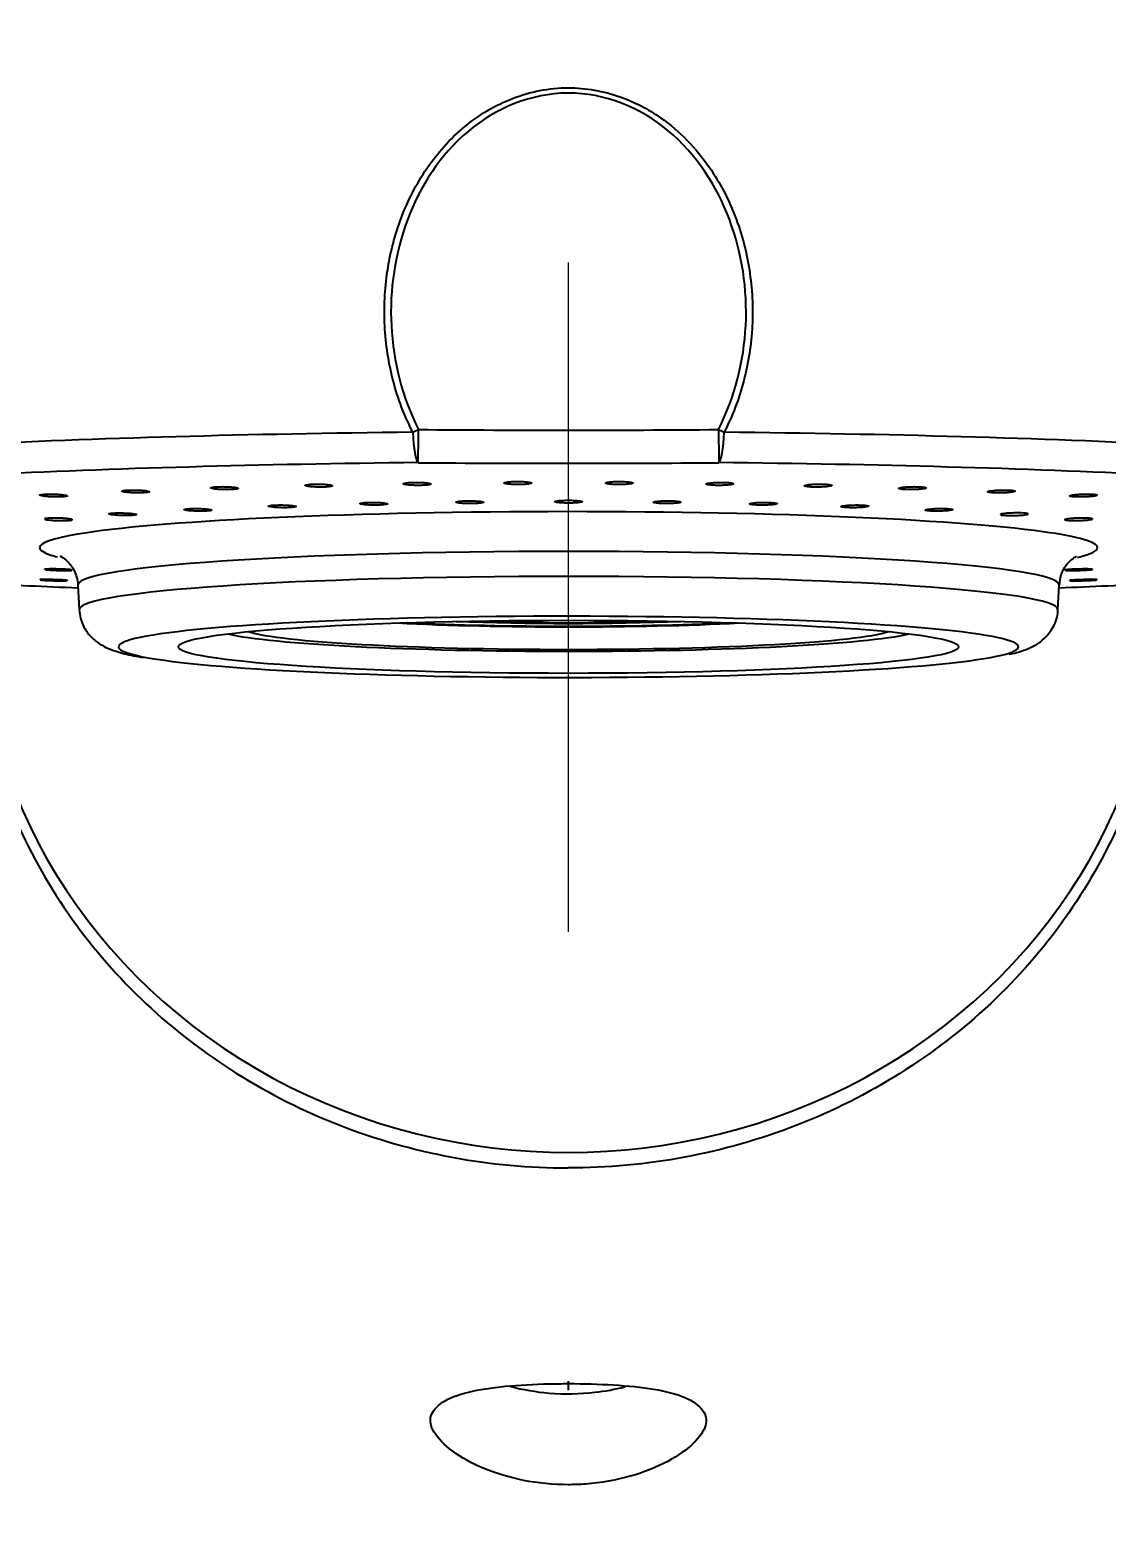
# Model space of a CAD drawing. Extents: x 0 to 1128, y 0 to 827.
# Drawn here: x 234.49 to 261.82, y 542.89 to 581.02 of the extents above; entities that cross this region are included whole.
import ezdxf

# ---------------------------------------------------------------- set-up
doc = ezdxf.new("R2010")
doc.units = 0
doc.header["$LTSCALE"] = 10
doc.header["$MEASUREMENT"] = 0
doc.header["$PDMODE"] = 3
doc.header["$PDSIZE"] = -10
doc.linetypes.add('CENTER2', pattern=[28.575, 19.05, -3.175, 3.175, -3.175])
doc.layers.get('0').update_dxf_attribs({"linetype": 'CONTINUOUS'})
doc.layers.get('DEFPOINTS').update_dxf_attribs({"linetype": 'CONTINUOUS'})
doc.layers.add('1', color=7, linetype='CONTINUOUS')
doc.layers.add('Cneter', color=1, linetype='CENTER2', lineweight=13)
doc.styles.add('Daelim Dimension', font='')
doc.styles.get('Daelim Dimension').set_extended_font_data('나눔고딕')
doc.dimstyles.new('DEFAULT', dxfattribs={"dimscale": 2, "dimtxt": 2, "dimasz": 2, "dimexe": 0, "dimexo": 2, "dimgap": 1, "dimtad": 1, "dimdec": 0, "dimzin": 9, "dimdsep": 46, "dimtxsty": 'Daelim Dimension', "dimcen": 0.5, "dimclrd": 5, "dimclre": 5, "dimclrt": 256, "dimadec": 1, "dimazin": 0, "dimtfac": 1, "dimtdec": 0, "dimtix": 1, "dimtmove": 0, "dimatfit": 3, "dimfxl": 1, "dimtolj": 1, "dimtzin": 1, "dimlwd": 9, "dimlwe": 9, "dimarcsym": 0})

# ---------------------------------------------------------------- blocks, each defined once
blk = doc.blocks.new('*D1')
at = {"color": 5, "lineweight": 9, "ltscale": 0.5, "transparency": 16777216}
for p, q in [((244.205, 625.261), (150.64, 625.261)), ((150.64, 621.261), (150.64, 342.467)), ((217.481, 338.467), (150.64, 338.467))]:
    blk.add_line(p, q, dxfattribs=at)
at = {"color": 5, "ltscale": 0.5, "transparency": 16777216}
for points in [[(149.974, 621.261), (151.307, 621.261), (150.64, 625.261)], [(149.974, 342.467), (151.307, 342.467), (150.64, 338.467)]]:
    blk.add_solid(points, dxfattribs=at)
at = {"layer": 'DEFPOINTS', "color": 0, "ltscale": 0.5, "transparency": 16777216}
for p in [(248.205, 625.261), (150.64, 338.467), (221.481, 338.467)]:
    blk.add_point(p, dxfattribs=at)
at = {"color": 7, "ltscale": 0.5, "transparency": 16777216, "insert": (143.514, 481.864), "char_height": 10, "attachment_point": 5, "rotation": 90, "style": 'Daelim Dimension'}
blk.add_mtext('\\A1;287', dxfattribs=at)

msp = doc.modelspace()

# ---------------------------------------------------------------- linework, layer by layer
at = {"layer": '1', "color": 7, "linetype": 'Continuous'}
for p, q in [((235.707, 566.935), (235.707, 566.934)), ((235.707, 566.932), (235.74, 566.303)), ((260.577, 566.303), (260.61, 566.932))]:
    msp.add_line(p, q, dxfattribs=at)
for centre, major_axis, ratio, start_param, end_param in [((244.352, 571.03), (-0.894, -0.449), 0.136753, 1.339299, 1.502277), ((244.352, 571.03), (-0.008, -1), 0.001252, 0.119539, 1.417555), ((248.159, 1029.609), (464.187, 0), 0.988281, 4.704187, 4.720591), ((251.966, 571.03), (-0.894, 0.449), 0.136753, 1.639315, 1.802294), ((251.966, 571.03), (-0.008, 1), 0.001252, 1.724038, 3.022054), ((248.159, 569.057), (-26.048, 0), 0.068015, 4.864721, 5.345455), ((244.352, 571.03), (-0.01, 1), 0.151392, 1.792961, 3.020653), ((251.966, 571.03), (-0.01, -1), 0.151392, 0.12094, 1.348631), ((248.159, 569.057), (-26.048, 0), 0.068015, 4.079323, 4.560057), ((248.159, 568.347), (25.142, 0), 0.068015, 1.723128, 2.203862), ((248.159, 1029.72), (-465.15, 0), 0.988281, 1.562594, 1.578998), ((248.159, 568.347), (25.142, 0), 0.068015, 0.93773, 1.418464), ((248.159, 567.88), (-13.422, 0), 0.068015, 3.598694, 5.902464), ((248.159, 567.88), (-13.422, 0), 0.068015, 5.902464, 6.283185), ((248.159, 567.88), (-13.422, 0), 0.068015, 3.141592, 3.598694), ((248.159, 567.88), (-13.422, 0), 0.068015, 0, 0.206854), ((248.159, 567.88), (-13.422, 0), 0.068015, 2.875637, 3.141593), ((248.159, 567.88), (-13.422, 0), 0.068015, 0.206854, 0.260458), ((248.159, 566.935), (-12.452, 0), 0.068015, 3.141593, 6.283185), ((248.159, 567.88), (-13.422, 0), 0.068015, 2.867292, 2.875637), ((248.159, 566.306), (-12.419, 0), 0.068015, 3.141593, 6.281418), ((248.159, 568.347), (25.142, 0), 0.068015, 4.079323, 4.194444), ((248.159, 568.347), (25.142, 0), 0.068015, 5.230334, 5.345455), ((248.159, 566.604), (-15, 0), 0.938583, 0, 3.141593), ((248.159, 565.361), (-11.42, 0), 0.068015, 3.440927, 6.055027), ((248.159, 566.359), (-7.219, 0), 0.068015, 0.925984, 2.21551), ((248.159, 566.359), (-6.981, 0), 0.068015, 0.94395, 2.197544), ((248.159, 566.359), (-5.919, 0), 0.068015, 1.068338, 2.073157), ((248.159, 566.359), (-5.681, 0), 0.068015, 1.111731, 2.029763), ((248.159, 565.361), (-11.42, 0), 0.068015, 6.055027, 6.283185), ((248.159, 565.86), (9.002, 0), 0.068015, 3.42414, 6.000737), ((248.159, 565.86), (8.29, 0), 0.068015, 3.34452, 6.080356), ((248.159, 565.361), (-11.42, 0), 0.068015, 3.141592, 3.440927), ((248.159, 565.361), (-11.42, 0), 0.068015, 0, 0.375322), ((248.159, 565.361), (-11.42, 0), 0.068015, 2.868372, 3.141594), ((248.159, 565.361), (-11.42, 0), 0.068015, 0.375322, 2.868372)]:
    msp.add_ellipse(centre, major_axis=major_axis, ratio=ratio, start_param=start_param, end_param=end_param, dxfattribs=at)
msp.add_ellipse((248.159, 565.361), major_axis=(-9.901, 0), ratio=0.068015, dxfattribs=at)
for points, knots in [([(251.966, 570.878), (252.795, 572.529), (252.888, 574.496), (251.917, 577.076), (251.403, 577.867), (249.977, 579.059), (249.082, 579.423), (247.209, 579.416), (246.314, 579.043), (244.905, 577.853), (244.389, 577.051), (243.436, 574.496), (243.524, 572.527), (244.352, 570.878)], [0, 0, 0, 0, 0.25, 0.25, 0.375, 0.375, 0.5, 0.5, 0.625, 0.625, 0.75, 0.75, 1, 1, 1, 1]), ([(244.206, 570.808), (244.107, 571.019), (243.908, 571.444), (243.628, 572.341), (243.447, 573.505), (243.518, 574.912), (243.87, 576.278), (244.517, 577.542), (245.468, 578.616), (246.711, 579.363), (248.117, 579.643), (249.434, 579.405), (250.709, 578.739), (251.732, 577.672), (252.437, 576.305), (252.797, 574.931), (252.87, 573.512), (252.688, 572.34), (252.409, 571.442), (252.21, 571.018), (252.112, 570.808)], [0, 0, 0, 0, 0.030925, 0.062393, 0.124655, 0.186847, 0.248867, 0.311288, 0.373942, 0.43667, 0.499585, 0.558364, 0.609289, 0.687378, 0.749769, 0.812162, 0.87525, 0.93778, 0.969186, 1, 1, 1, 1]), ([(239.316, 569.427), (239.279, 569.426), (239.244, 569.425), (239.183, 569.421), (239.156, 569.418), (239.113, 569.412), (239.097, 569.408), (239.081, 569.4), (239.079, 569.396), (239.087, 569.388), (239.098, 569.383), (239.133, 569.375), (239.156, 569.371), (239.212, 569.364), (239.245, 569.361), (239.316, 569.356), (239.355, 569.355), (239.433, 569.352), (239.472, 569.352), (239.549, 569.352), (239.586, 569.353), (239.652, 569.357), (239.681, 569.359), (239.73, 569.365), (239.749, 569.368), (239.774, 569.376), (239.78, 569.38), (239.78, 569.388), (239.773, 569.392), (239.746, 569.401), (239.726, 569.405), (239.676, 569.412), (239.646, 569.415), (239.579, 569.421), (239.541, 569.423), (239.464, 569.426), (239.425, 569.427), (239.363, 569.428), (239.339, 569.427), (239.316, 569.427)], [0, 0, 0, 0, 0.053463, 0.053463, 0.106782, 0.106782, 0.161942, 0.161942, 0.214427, 0.214427, 0.268948, 0.268948, 0.322422, 0.322422, 0.37606, 0.37606, 0.430492, 0.430492, 0.483261, 0.483261, 0.537949, 0.537949, 0.590625, 0.590625, 0.644964, 0.644964, 0.698292, 0.698292, 0.751913, 0.751913, 0.806599, 0.806599, 0.859304, 0.859304, 0.914087, 0.914087, 0.96682, 0.96682, 1, 1, 1, 1]), ([(241.752, 569.492), (241.713, 569.492), (241.676, 569.491), (241.61, 569.487), (241.579, 569.485), (241.529, 569.479), (241.508, 569.475), (241.482, 569.468), (241.475, 569.463), (241.474, 569.455), (241.48, 569.451), (241.505, 569.442), (241.524, 569.438), (241.573, 569.431), (241.602, 569.427), (241.668, 569.422), (241.706, 569.42), (241.782, 569.417), (241.822, 569.416), (241.9, 569.416), (241.939, 569.417), (242.01, 569.419), (242.042, 569.421), (242.098, 569.427), (242.122, 569.43), (242.156, 569.437), (242.167, 569.441), (242.176, 569.449), (242.174, 569.454), (242.157, 569.462), (242.141, 569.467), (242.099, 569.474), (242.073, 569.478), (242.012, 569.484), (241.976, 569.487), (241.902, 569.49), (241.863, 569.492), (241.8, 569.492), (241.775, 569.492), (241.752, 569.492)], [0, 0, 0, 0, 0.053463, 0.053463, 0.106782, 0.106782, 0.161942, 0.161942, 0.214427, 0.214427, 0.268948, 0.268948, 0.322422, 0.322422, 0.37606, 0.37606, 0.430492, 0.430492, 0.483261, 0.483261, 0.537949, 0.537949, 0.590625, 0.590625, 0.644964, 0.644964, 0.698292, 0.698292, 0.751913, 0.751913, 0.806599, 0.806599, 0.859304, 0.859304, 0.914087, 0.914087, 0.96682, 0.96682, 1, 1, 1, 1]), ([(244.289, 569.536), (244.25, 569.536), (244.211, 569.535), (244.14, 569.532), (244.106, 569.53), (244.049, 569.525), (244.024, 569.521), (243.988, 569.514), (243.977, 569.51), (243.966, 569.502), (243.967, 569.497), (243.983, 569.489), (243.997, 569.484), (244.037, 569.477), (244.063, 569.473), (244.124, 569.467), (244.159, 569.465), (244.232, 569.461), (244.271, 569.46), (244.35, 569.459), (244.39, 569.459), (244.464, 569.462), (244.499, 569.463), (244.561, 569.468), (244.589, 569.471), (244.632, 569.478), (244.648, 569.482), (244.666, 569.49), (244.669, 569.494), (244.662, 569.503), (244.651, 569.507), (244.618, 569.515), (244.596, 569.519), (244.541, 569.526), (244.508, 569.529), (244.438, 569.533), (244.4, 569.535), (244.337, 569.536), (244.313, 569.536), (244.289, 569.536)], [0, 0, 0, 0, 0.053463, 0.053463, 0.106782, 0.106782, 0.161942, 0.161942, 0.214427, 0.214427, 0.268948, 0.268948, 0.322422, 0.322422, 0.37606, 0.37606, 0.430492, 0.430492, 0.483261, 0.483261, 0.537949, 0.537949, 0.590625, 0.590625, 0.644964, 0.644964, 0.698292, 0.698292, 0.751913, 0.751913, 0.806599, 0.806599, 0.859304, 0.859304, 0.914087, 0.914087, 0.96682, 0.96682, 1, 1, 1, 1]), ([(246.887, 569.558), (246.848, 569.559), (246.808, 569.558), (246.733, 569.556), (246.697, 569.554), (246.633, 569.549), (246.604, 569.546), (246.561, 569.539), (246.544, 569.535), (246.524, 569.527), (246.52, 569.522), (246.526, 569.513), (246.536, 569.509), (246.567, 569.501), (246.589, 569.497), (246.642, 569.491), (246.675, 569.488), (246.744, 569.484), (246.782, 569.482), (246.859, 569.481), (246.901, 569.481), (246.977, 569.482), (247.014, 569.484), (247.082, 569.488), (247.113, 569.491), (247.164, 569.497), (247.184, 569.501), (247.212, 569.509), (247.22, 569.513), (247.223, 569.522), (247.217, 569.526), (247.193, 569.535), (247.175, 569.539), (247.128, 569.546), (247.098, 569.549), (247.032, 569.554), (246.996, 569.556), (246.935, 569.558), (246.911, 569.558), (246.887, 569.558)], [0, 0, 0, 0, 0.053463, 0.053463, 0.106782, 0.106782, 0.161942, 0.161942, 0.214427, 0.214427, 0.268948, 0.268948, 0.322422, 0.322422, 0.37606, 0.37606, 0.430492, 0.430492, 0.483261, 0.483261, 0.537949, 0.537949, 0.590625, 0.590625, 0.644964, 0.644964, 0.698292, 0.698292, 0.751913, 0.751913, 0.806599, 0.806599, 0.859304, 0.859304, 0.914087, 0.914087, 0.96682, 0.96682, 1, 1, 1, 1]), ([(249.505, 569.558), (249.466, 569.559), (249.426, 569.558), (249.349, 569.557), (249.312, 569.555), (249.242, 569.551), (249.21, 569.548), (249.158, 569.541), (249.137, 569.537), (249.108, 569.529), (249.098, 569.525), (249.095, 569.516), (249.1, 569.512), (249.122, 569.504), (249.139, 569.5), (249.185, 569.493), (249.214, 569.49), (249.279, 569.485), (249.314, 569.483), (249.39, 569.481), (249.431, 569.481), (249.509, 569.482), (249.547, 569.483), (249.619, 569.486), (249.654, 569.489), (249.711, 569.495), (249.736, 569.498), (249.772, 569.506), (249.785, 569.51), (249.798, 569.519), (249.797, 569.523), (249.783, 569.532), (249.769, 569.536), (249.73, 569.543), (249.704, 569.547), (249.645, 569.552), (249.611, 569.554), (249.552, 569.557), (249.529, 569.558), (249.505, 569.558)], [0, 0, 0, 0, 0.053463, 0.053463, 0.106782, 0.106782, 0.161942, 0.161942, 0.214427, 0.214427, 0.268948, 0.268948, 0.322422, 0.322422, 0.37606, 0.37606, 0.430492, 0.430492, 0.483261, 0.483261, 0.537949, 0.537949, 0.590625, 0.590625, 0.644964, 0.644964, 0.698292, 0.698292, 0.751913, 0.751913, 0.806599, 0.806599, 0.859304, 0.859304, 0.914087, 0.914087, 0.96682, 0.96682, 1, 1, 1, 1]), ([(252.102, 569.535), (252.064, 569.536), (252.024, 569.536), (251.947, 569.535), (251.907, 569.534), (251.834, 569.53), (251.798, 569.528), (251.74, 569.522), (251.715, 569.518), (251.676, 569.51), (251.662, 569.506), (251.649, 569.497), (251.649, 569.493), (251.661, 569.485), (251.674, 569.481), (251.712, 569.473), (251.737, 569.47), (251.795, 569.465), (251.829, 569.463), (251.901, 569.46), (251.941, 569.459), (252.019, 569.459), (252.058, 569.46), (252.133, 569.463), (252.17, 569.465), (252.234, 569.471), (252.262, 569.474), (252.308, 569.481), (252.325, 569.486), (252.348, 569.494), (252.352, 569.499), (252.347, 569.507), (252.338, 569.511), (252.308, 569.519), (252.286, 569.523), (252.234, 569.528), (252.203, 569.531), (252.148, 569.534), (252.125, 569.535), (252.102, 569.535)], [0, 0, 0, 0, 0.053463, 0.053463, 0.106782, 0.106782, 0.161942, 0.161942, 0.214427, 0.214427, 0.268948, 0.268948, 0.322422, 0.322422, 0.37606, 0.37606, 0.430492, 0.430492, 0.483261, 0.483261, 0.537949, 0.537949, 0.590625, 0.590625, 0.644964, 0.644964, 0.698292, 0.698292, 0.751913, 0.751913, 0.806599, 0.806599, 0.859304, 0.859304, 0.914087, 0.914087, 0.96682, 0.96682, 1, 1, 1, 1]), ([(254.636, 569.491), (254.601, 569.492), (254.562, 569.493), (254.484, 569.492), (254.444, 569.491), (254.368, 569.488), (254.33, 569.486), (254.265, 569.48), (254.237, 569.477), (254.19, 569.469), (254.171, 569.465), (254.148, 569.457), (254.143, 569.452), (254.146, 569.444), (254.154, 569.44), (254.182, 569.432), (254.203, 569.429), (254.255, 569.423), (254.285, 569.421), (254.353, 569.417), (254.391, 569.416), (254.468, 569.416), (254.508, 569.416), (254.585, 569.419), (254.624, 569.42), (254.693, 569.425), (254.724, 569.428), (254.777, 569.435), (254.799, 569.439), (254.831, 569.448), (254.84, 569.452), (254.845, 569.461), (254.841, 569.465), (254.821, 569.473), (254.803, 569.476), (254.758, 569.483), (254.731, 569.485), (254.68, 569.489), (254.658, 569.49), (254.636, 569.491)], [0, 0, 0, 0, 0.053463, 0.053463, 0.106782, 0.106782, 0.161942, 0.161942, 0.214427, 0.214427, 0.268948, 0.268948, 0.322422, 0.322422, 0.37606, 0.37606, 0.430492, 0.430492, 0.483261, 0.483261, 0.537949, 0.537949, 0.590625, 0.590625, 0.644964, 0.644964, 0.698292, 0.698292, 0.751913, 0.751913, 0.806599, 0.806599, 0.859304, 0.859304, 0.914087, 0.914087, 0.96682, 0.96682, 1, 1, 1, 1]), ([(257.069, 569.425), (257.035, 569.426), (256.998, 569.427), (256.922, 569.428), (256.882, 569.427), (256.803, 569.425), (256.764, 569.423), (256.694, 569.418), (256.663, 569.414), (256.608, 569.408), (256.585, 569.404), (256.553, 569.395), (256.543, 569.391), (256.536, 569.383), (256.539, 569.378), (256.558, 569.371), (256.574, 569.367), (256.618, 569.361), (256.645, 569.358), (256.707, 569.354), (256.744, 569.353), (256.818, 569.352), (256.857, 569.352), (256.935, 569.354), (256.975, 569.355), (257.049, 569.359), (257.083, 569.362), (257.143, 569.369), (257.169, 569.372), (257.209, 569.38), (257.223, 569.385), (257.238, 569.393), (257.239, 569.397), (257.228, 569.405), (257.216, 569.409), (257.179, 569.416), (257.155, 569.419), (257.109, 569.423), (257.09, 569.424), (257.069, 569.425)], [0, 0, 0, 0, 0.053463, 0.053463, 0.106782, 0.106782, 0.161942, 0.161942, 0.214427, 0.214427, 0.268948, 0.268948, 0.322422, 0.322422, 0.37606, 0.37606, 0.430492, 0.430492, 0.483261, 0.483261, 0.537949, 0.537949, 0.590625, 0.590625, 0.644964, 0.644964, 0.698292, 0.698292, 0.751913, 0.751913, 0.806599, 0.806599, 0.859304, 0.859304, 0.914087, 0.914087, 0.96682, 0.96682, 1, 1, 1, 1]), ([(234.898, 569.237), (234.866, 569.236), (234.836, 569.234), (234.79, 569.229), (234.771, 569.226), (234.746, 569.219), (234.741, 569.215), (234.743, 569.207), (234.751, 569.203), (234.779, 569.195), (234.799, 569.191), (234.85, 569.183), (234.881, 569.18), (234.949, 569.174), (234.986, 569.172), (235.063, 569.168), (235.104, 569.167), (235.182, 569.166), (235.219, 569.166), (235.289, 569.168), (235.321, 569.169), (235.374, 569.174), (235.396, 569.176), (235.428, 569.183), (235.438, 569.187), (235.444, 569.194), (235.44, 569.198), (235.419, 569.206), (235.403, 569.211), (235.359, 569.218), (235.33, 569.222), (235.267, 569.228), (235.231, 569.231), (235.157, 569.236), (235.116, 569.237), (235.038, 569.239), (234.999, 569.239), (234.94, 569.238), (234.919, 569.238), (234.898, 569.237)], [0, 0, 0, 0, 0.053463, 0.053463, 0.106782, 0.106782, 0.161942, 0.161942, 0.214427, 0.214427, 0.268948, 0.268948, 0.322422, 0.322422, 0.37606, 0.37606, 0.430492, 0.430492, 0.483261, 0.483261, 0.537949, 0.537949, 0.590625, 0.590625, 0.644964, 0.644964, 0.698292, 0.698292, 0.751913, 0.751913, 0.806599, 0.806599, 0.859304, 0.859304, 0.914087, 0.914087, 0.96682, 0.96682, 1, 1, 1, 1]), ([(237.019, 569.341), (236.984, 569.34), (236.952, 569.339), (236.897, 569.334), (236.875, 569.331), (236.841, 569.325), (236.83, 569.321), (236.823, 569.313), (236.826, 569.309), (236.844, 569.3), (236.86, 569.296), (236.903, 569.288), (236.93, 569.285), (236.992, 569.278), (237.028, 569.276), (237.102, 569.271), (237.143, 569.27), (237.221, 569.268), (237.26, 569.268), (237.333, 569.269), (237.369, 569.27), (237.429, 569.274), (237.454, 569.277), (237.495, 569.283), (237.51, 569.287), (237.525, 569.294), (237.526, 569.298), (237.516, 569.307), (237.504, 569.311), (237.468, 569.319), (237.443, 569.323), (237.386, 569.33), (237.354, 569.333), (237.282, 569.338), (237.242, 569.34), (237.164, 569.342), (237.125, 569.343), (237.064, 569.342), (237.041, 569.342), (237.019, 569.341)], [0, 0, 0, 0, 0.053463, 0.053463, 0.106782, 0.106782, 0.161942, 0.161942, 0.214427, 0.214427, 0.268948, 0.268948, 0.322422, 0.322422, 0.37606, 0.37606, 0.430492, 0.430492, 0.483261, 0.483261, 0.537949, 0.537949, 0.590625, 0.590625, 0.644964, 0.644964, 0.698292, 0.698292, 0.751913, 0.751913, 0.806599, 0.806599, 0.859304, 0.859304, 0.914087, 0.914087, 0.96682, 0.96682, 1, 1, 1, 1]), ([(243.142, 569.028), (243.104, 569.028), (243.067, 569.027), (243, 569.023), (242.97, 569.021), (242.919, 569.015), (242.899, 569.012), (242.872, 569.005), (242.866, 569.001), (242.864, 568.993), (242.87, 568.989), (242.896, 568.982), (242.915, 568.978), (242.963, 568.971), (242.993, 568.968), (243.059, 568.964), (243.097, 568.962), (243.173, 568.959), (243.212, 568.958), (243.29, 568.958), (243.33, 568.959), (243.4, 568.962), (243.433, 568.964), (243.488, 568.969), (243.512, 568.972), (243.546, 568.978), (243.557, 568.982), (243.566, 568.99), (243.564, 568.994), (243.547, 569.001), (243.532, 569.005), (243.49, 569.012), (243.463, 569.016), (243.402, 569.021), (243.366, 569.023), (243.292, 569.027), (243.253, 569.028), (243.19, 569.028), (243.166, 569.028), (243.142, 569.028)], [0, 0, 0, 0, 0.053487, 0.053487, 0.106829, 0.106829, 0.162009, 0.162009, 0.214495, 0.214495, 0.269006, 0.269006, 0.32245, 0.32245, 0.376062, 0.376062, 0.430482, 0.430482, 0.483252, 0.483252, 0.537958, 0.537958, 0.590665, 0.590665, 0.645027, 0.645027, 0.698361, 0.698361, 0.751977, 0.751977, 0.806636, 0.806636, 0.859313, 0.859313, 0.914079, 0.914079, 0.966809, 0.966809, 1, 1, 1, 1]), ([(245.638, 569.068), (245.599, 569.068), (245.56, 569.068), (245.488, 569.065), (245.454, 569.063), (245.394, 569.058), (245.368, 569.055), (245.331, 569.048), (245.318, 569.045), (245.304, 569.037), (245.304, 569.033), (245.318, 569.025), (245.331, 569.021), (245.369, 569.014), (245.394, 569.011), (245.453, 569.005), (245.488, 569.003), (245.56, 569), (245.599, 568.999), (245.677, 568.998), (245.718, 568.998), (245.793, 569), (245.828, 569.001), (245.892, 569.006), (245.921, 569.008), (245.965, 569.015), (245.982, 569.018), (246.003, 569.026), (246.007, 569.03), (246.003, 569.038), (245.993, 569.042), (245.962, 569.049), (245.941, 569.053), (245.888, 569.059), (245.856, 569.061), (245.786, 569.065), (245.749, 569.067), (245.687, 569.068), (245.662, 569.068), (245.638, 569.068)], [0, 0, 0, 0, 0.053487, 0.053487, 0.106829, 0.106829, 0.162009, 0.162009, 0.214495, 0.214495, 0.269006, 0.269006, 0.32245, 0.32245, 0.376062, 0.376062, 0.430482, 0.430482, 0.483252, 0.483252, 0.537958, 0.537958, 0.590665, 0.590665, 0.645027, 0.645027, 0.698361, 0.698361, 0.751977, 0.751977, 0.806636, 0.806636, 0.859313, 0.859313, 0.914079, 0.914079, 0.966809, 0.966809, 1, 1, 1, 1]), ([(248.196, 569.082), (248.157, 569.082), (248.117, 569.082), (248.041, 569.08), (248.004, 569.079), (247.937, 569.074), (247.907, 569.071), (247.859, 569.065), (247.84, 569.062), (247.815, 569.054), (247.808, 569.05), (247.809, 569.042), (247.817, 569.038), (247.844, 569.031), (247.863, 569.027), (247.913, 569.021), (247.944, 569.018), (248.011, 569.014), (248.048, 569.013), (248.125, 569.011), (248.166, 569.011), (248.243, 569.012), (248.281, 569.013), (248.351, 569.017), (248.384, 569.019), (248.438, 569.025), (248.46, 569.028), (248.493, 569.035), (248.503, 569.039), (248.511, 569.047), (248.508, 569.051), (248.488, 569.059), (248.472, 569.063), (248.43, 569.069), (248.402, 569.072), (248.339, 569.077), (248.304, 569.079), (248.244, 569.081), (248.22, 569.082), (248.196, 569.082)], [0, 0, 0, 0, 0.053487, 0.053487, 0.106829, 0.106829, 0.162009, 0.162009, 0.214495, 0.214495, 0.269006, 0.269006, 0.32245, 0.32245, 0.376062, 0.376062, 0.430482, 0.430482, 0.483252, 0.483252, 0.537958, 0.537958, 0.590665, 0.590665, 0.645027, 0.645027, 0.698361, 0.698361, 0.751977, 0.751977, 0.806636, 0.806636, 0.859313, 0.859313, 0.914079, 0.914079, 0.966809, 0.966809, 1, 1, 1, 1]), ([(250.753, 569.068), (250.715, 569.069), (250.675, 569.069), (250.597, 569.068), (250.558, 569.067), (250.486, 569.063), (250.451, 569.061), (250.394, 569.055), (250.37, 569.052), (250.334, 569.044), (250.321, 569.04), (250.31, 569.033), (250.311, 569.029), (250.326, 569.021), (250.34, 569.017), (250.38, 569.011), (250.406, 569.008), (250.466, 569.003), (250.5, 569.001), (250.573, 568.998), (250.613, 568.998), (250.692, 568.998), (250.731, 568.999), (250.805, 569.002), (250.842, 569.004), (250.904, 569.009), (250.931, 569.012), (250.974, 569.019), (250.991, 569.022), (251.011, 569.03), (251.014, 569.034), (251.006, 569.042), (250.996, 569.046), (250.964, 569.053), (250.941, 569.056), (250.887, 569.062), (250.855, 569.064), (250.799, 569.066), (250.776, 569.067), (250.753, 569.068)], [0, 0, 0, 0, 0.053487, 0.053487, 0.106829, 0.106829, 0.162009, 0.162009, 0.214495, 0.214495, 0.269006, 0.269006, 0.32245, 0.32245, 0.376062, 0.376062, 0.430482, 0.430482, 0.483252, 0.483252, 0.537958, 0.537958, 0.590665, 0.590665, 0.645027, 0.645027, 0.698361, 0.698361, 0.751977, 0.751977, 0.806636, 0.806636, 0.859313, 0.859313, 0.914079, 0.914079, 0.966809, 0.966809, 1, 1, 1, 1]), ([(253.246, 569.027), (253.21, 569.028), (253.171, 569.028), (253.093, 569.028), (253.054, 569.027), (252.977, 569.025), (252.939, 569.023), (252.874, 569.018), (252.846, 569.015), (252.799, 569.008), (252.781, 569.004), (252.757, 568.996), (252.752, 568.992), (252.755, 568.985), (252.763, 568.981), (252.791, 568.974), (252.813, 568.971), (252.864, 568.965), (252.895, 568.963), (252.962, 568.96), (253.001, 568.959), (253.078, 568.958), (253.117, 568.959), (253.195, 568.96), (253.233, 568.962), (253.303, 568.967), (253.334, 568.969), (253.387, 568.976), (253.409, 568.979), (253.44, 568.987), (253.45, 568.991), (253.455, 568.999), (253.451, 569.002), (253.43, 569.01), (253.413, 569.013), (253.368, 569.019), (253.34, 569.022), (253.289, 569.025), (253.268, 569.026), (253.246, 569.027)], [0, 0, 0, 0, 0.053487, 0.053487, 0.106829, 0.106829, 0.162009, 0.162009, 0.214495, 0.214495, 0.269006, 0.269006, 0.32245, 0.32245, 0.376062, 0.376062, 0.430482, 0.430482, 0.483252, 0.483252, 0.537958, 0.537958, 0.590665, 0.590665, 0.645027, 0.645027, 0.698361, 0.698361, 0.751977, 0.751977, 0.806636, 0.806636, 0.859313, 0.859313, 0.914079, 0.914079, 0.966809, 0.966809, 1, 1, 1, 1]), ([(259.361, 569.339), (259.33, 569.341), (259.295, 569.342), (259.221, 569.343), (259.182, 569.343), (259.103, 569.341), (259.062, 569.339), (258.988, 569.335), (258.954, 569.332), (258.893, 569.325), (258.866, 569.322), (258.825, 569.314), (258.81, 569.31), (258.793, 569.301), (258.791, 569.297), (258.801, 569.289), (258.812, 569.285), (258.848, 569.279), (258.871, 569.276), (258.927, 569.272), (258.96, 569.27), (259.031, 569.268), (259.07, 569.268), (259.147, 569.269), (259.188, 569.27), (259.264, 569.274), (259.301, 569.276), (259.366, 569.282), (259.396, 569.286), (259.444, 569.293), (259.464, 569.297), (259.488, 569.306), (259.494, 569.31), (259.493, 569.318), (259.485, 569.322), (259.457, 569.329), (259.437, 569.332), (259.397, 569.336), (259.38, 569.338), (259.361, 569.339)], [0, 0, 0, 0, 0.053463, 0.053463, 0.106782, 0.106782, 0.161942, 0.161942, 0.214427, 0.214427, 0.268948, 0.268948, 0.322422, 0.322422, 0.37606, 0.37606, 0.430492, 0.430492, 0.483261, 0.483261, 0.537949, 0.537949, 0.590625, 0.590625, 0.644964, 0.644964, 0.698292, 0.698292, 0.751913, 0.751913, 0.806599, 0.806599, 0.859304, 0.859304, 0.914087, 0.914087, 0.96682, 0.96682, 1, 1, 1, 1]), ([(261.476, 569.234), (261.449, 569.236), (261.416, 569.237), (261.347, 569.239), (261.308, 569.239), (261.23, 569.238), (261.188, 569.237), (261.112, 569.233), (261.076, 569.23), (261.009, 569.225), (260.978, 569.221), (260.929, 569.213), (260.91, 569.209), (260.883, 569.201), (260.876, 569.197), (260.876, 569.189), (260.883, 569.185), (260.909, 569.179), (260.928, 569.176), (260.976, 569.171), (261.007, 569.169), (261.073, 569.166), (261.11, 569.166), (261.186, 569.166), (261.227, 569.167), (261.305, 569.17), (261.343, 569.172), (261.413, 569.178), (261.446, 569.181), (261.502, 569.188), (261.525, 569.192), (261.559, 569.2), (261.569, 569.204), (261.578, 569.212), (261.576, 569.216), (261.557, 569.223), (261.542, 569.227), (261.508, 569.231), (261.493, 569.233), (261.476, 569.234)], [0, 0, 0, 0, 0.053463, 0.053463, 0.106782, 0.106782, 0.161942, 0.161942, 0.214427, 0.214427, 0.268948, 0.268948, 0.322422, 0.322422, 0.37606, 0.37606, 0.430492, 0.430492, 0.483261, 0.483261, 0.537949, 0.537949, 0.590625, 0.590625, 0.644964, 0.644964, 0.698292, 0.698292, 0.751913, 0.751913, 0.806599, 0.806599, 0.859304, 0.859304, 0.914087, 0.914087, 0.96682, 0.96682, 1, 1, 1, 1]), ([(234.955, 568.625), (234.928, 568.624), (234.907, 568.621), (234.877, 568.616), (234.868, 568.613), (234.865, 568.609), (234.865, 568.608), (234.865, 568.607)], [0, 0, 0, 0, 0.450765, 0.450765, 0.900314, 0.900314, 1, 1, 1, 1]), ([(234.879, 568.598), (234.879, 568.598), (234.879, 568.598), (234.89, 568.595), (234.907, 568.591), (234.952, 568.585), (234.98, 568.581), (235.045, 568.576), (235.081, 568.573), (235.156, 568.569), (235.196, 568.568), (235.275, 568.566), (235.314, 568.566), (235.386, 568.567), (235.42, 568.568), (235.478, 568.571), (235.504, 568.573), (235.541, 568.578), (235.553, 568.581), (235.56, 568.584)], [0, 0, 0, 0, 0.000241, 0.000241, 0.122702, 0.122702, 0.249888, 0.249888, 0.374582, 0.374582, 0.499671, 0.499671, 0.626645, 0.626645, 0.749768, 0.749768, 0.877408, 0.877408, 1, 1, 1, 1]), ([(235.564, 568.588), (235.565, 568.59), (235.563, 568.592), (235.552, 568.598), (235.538, 568.601), (235.5, 568.608), (235.475, 568.612), (235.416, 568.618), (235.381, 568.621), (235.308, 568.625), (235.27, 568.627), (235.191, 568.629), (235.151, 568.63), (235.076, 568.63), (235.04, 568.629), (234.989, 568.628), (234.971, 568.627), (234.955, 568.625)], [0, 0, 0, 0, 0.081316, 0.081316, 0.219347, 0.219347, 0.358106, 0.358106, 0.499567, 0.499567, 0.635895, 0.635895, 0.777633, 0.777633, 0.914101, 0.914101, 1, 1, 1, 1]), ([(236.625, 568.758), (236.595, 568.756), (236.568, 568.754), (236.528, 568.749), (236.512, 568.746), (236.495, 568.739), (236.493, 568.736), (236.503, 568.728), (236.514, 568.725), (236.549, 568.717), (236.573, 568.714), (236.629, 568.708), (236.662, 568.705), (236.733, 568.7), (236.772, 568.698), (236.85, 568.696), (236.891, 568.695), (236.967, 568.695), (237.003, 568.695), (237.069, 568.698), (237.099, 568.7), (237.146, 568.704), (237.165, 568.707), (237.19, 568.713), (237.196, 568.717), (237.194, 568.724), (237.187, 568.728), (237.159, 568.735), (237.139, 568.739), (237.089, 568.745), (237.058, 568.749), (236.991, 568.754), (236.954, 568.756), (236.877, 568.759), (236.836, 568.76), (236.759, 568.761), (236.721, 568.761), (236.665, 568.76), (236.644, 568.759), (236.625, 568.758)], [0, 0, 0, 0, 0.053487, 0.053487, 0.106829, 0.106829, 0.162009, 0.162009, 0.214495, 0.214495, 0.269006, 0.269006, 0.32245, 0.32245, 0.376062, 0.376062, 0.430482, 0.430482, 0.483252, 0.483252, 0.537958, 0.537958, 0.590665, 0.590665, 0.645027, 0.645027, 0.698361, 0.698361, 0.751977, 0.751977, 0.806636, 0.806636, 0.859313, 0.859313, 0.914079, 0.914079, 0.966809, 0.966809, 1, 1, 1, 1]), ([(238.58, 568.871), (238.546, 568.87), (238.515, 568.868), (238.464, 568.863), (238.443, 568.86), (238.414, 568.854), (238.406, 568.85), (238.404, 568.843), (238.409, 568.839), (238.432, 568.832), (238.45, 568.828), (238.497, 568.821), (238.527, 568.818), (238.591, 568.812), (238.628, 568.81), (238.704, 568.807), (238.745, 568.806), (238.823, 568.805), (238.861, 568.805), (238.933, 568.807), (238.967, 568.808), (239.023, 568.812), (239.047, 568.815), (239.083, 568.82), (239.096, 568.824), (239.106, 568.831), (239.105, 568.835), (239.089, 568.842), (239.075, 568.846), (239.035, 568.853), (239.008, 568.857), (238.948, 568.863), (238.914, 568.865), (238.841, 568.869), (238.801, 568.871), (238.722, 568.873), (238.683, 568.873), (238.623, 568.872), (238.601, 568.872), (238.58, 568.871)], [0, 0, 0, 0, 0.053487, 0.053487, 0.106829, 0.106829, 0.162009, 0.162009, 0.214495, 0.214495, 0.269006, 0.269006, 0.32245, 0.32245, 0.376062, 0.376062, 0.430482, 0.430482, 0.483252, 0.483252, 0.537958, 0.537958, 0.590665, 0.590665, 0.645027, 0.645027, 0.698361, 0.698361, 0.751977, 0.751977, 0.806636, 0.806636, 0.859313, 0.859313, 0.914079, 0.914079, 0.966809, 0.966809, 1, 1, 1, 1]), ([(240.77, 568.962), (240.733, 568.961), (240.699, 568.959), (240.64, 568.955), (240.614, 568.953), (240.573, 568.947), (240.559, 568.943), (240.544, 568.936), (240.543, 568.932), (240.554, 568.924), (240.567, 568.92), (240.604, 568.913), (240.628, 568.91), (240.685, 568.904), (240.719, 568.901), (240.791, 568.897), (240.83, 568.895), (240.908, 568.894), (240.948, 568.893), (241.024, 568.894), (241.061, 568.895), (241.125, 568.899), (241.154, 568.901), (241.2, 568.906), (241.219, 568.91), (241.241, 568.917), (241.246, 568.92), (241.243, 568.928), (241.235, 568.932), (241.206, 568.94), (241.184, 568.943), (241.132, 568.95), (241.102, 568.953), (241.034, 568.957), (240.995, 568.959), (240.918, 568.962), (240.879, 568.963), (240.816, 568.962), (240.793, 568.962), (240.77, 568.962)], [0, 0, 0, 0, 0.053487, 0.053487, 0.106829, 0.106829, 0.162009, 0.162009, 0.214495, 0.214495, 0.269006, 0.269006, 0.32245, 0.32245, 0.376062, 0.376062, 0.430482, 0.430482, 0.483252, 0.483252, 0.537958, 0.537958, 0.590665, 0.590665, 0.645027, 0.645027, 0.698361, 0.698361, 0.751977, 0.751977, 0.806636, 0.806636, 0.859313, 0.859313, 0.914079, 0.914079, 0.966809, 0.966809, 1, 1, 1, 1]), ([(255.614, 568.959), (255.581, 568.961), (255.544, 568.962), (255.468, 568.963), (255.428, 568.962), (255.35, 568.96), (255.31, 568.959), (255.239, 568.954), (255.206, 568.952), (255.15, 568.946), (255.126, 568.942), (255.091, 568.935), (255.08, 568.931), (255.071, 568.923), (255.073, 568.919), (255.089, 568.912), (255.105, 568.908), (255.146, 568.903), (255.172, 568.9), (255.233, 568.896), (255.269, 568.895), (255.343, 568.893), (255.382, 568.893), (255.46, 568.894), (255.5, 568.896), (255.574, 568.899), (255.609, 568.902), (255.67, 568.907), (255.697, 568.911), (255.74, 568.918), (255.755, 568.922), (255.772, 568.929), (255.775, 568.933), (255.766, 568.941), (255.755, 568.944), (255.72, 568.951), (255.697, 568.954), (255.653, 568.957), (255.634, 568.958), (255.614, 568.959)], [0, 0, 0, 0, 0.053487, 0.053487, 0.106829, 0.106829, 0.162009, 0.162009, 0.214495, 0.214495, 0.269006, 0.269006, 0.32245, 0.32245, 0.376062, 0.376062, 0.430482, 0.430482, 0.483252, 0.483252, 0.537958, 0.537958, 0.590665, 0.590665, 0.645027, 0.645027, 0.698361, 0.698361, 0.751977, 0.751977, 0.806636, 0.806636, 0.859313, 0.859313, 0.914079, 0.914079, 0.966809, 0.966809, 1, 1, 1, 1]), ([(257.798, 568.868), (257.769, 568.87), (257.735, 568.871), (257.663, 568.873), (257.624, 568.873), (257.545, 568.872), (257.504, 568.871), (257.429, 568.867), (257.393, 568.865), (257.329, 568.859), (257.3, 568.856), (257.255, 568.849), (257.238, 568.845), (257.216, 568.838), (257.212, 568.834), (257.216, 568.826), (257.226, 568.823), (257.256, 568.817), (257.277, 568.814), (257.33, 568.809), (257.362, 568.807), (257.431, 568.805), (257.468, 568.805), (257.545, 568.805), (257.586, 568.806), (257.663, 568.809), (257.701, 568.811), (257.769, 568.816), (257.8, 568.819), (257.853, 568.825), (257.874, 568.829), (257.903, 568.836), (257.911, 568.84), (257.915, 568.848), (257.91, 568.852), (257.887, 568.858), (257.869, 568.861), (257.832, 568.865), (257.816, 568.867), (257.798, 568.868)], [0, 0, 0, 0, 0.053487, 0.053487, 0.106829, 0.106829, 0.162009, 0.162009, 0.214495, 0.214495, 0.269006, 0.269006, 0.32245, 0.32245, 0.376062, 0.376062, 0.430482, 0.430482, 0.483252, 0.483252, 0.537958, 0.537958, 0.590665, 0.590665, 0.645027, 0.645027, 0.698361, 0.698361, 0.751977, 0.751977, 0.806636, 0.806636, 0.859313, 0.859313, 0.914079, 0.914079, 0.966809, 0.966809, 1, 1, 1, 1]), ([(259.745, 568.754), (259.72, 568.757), (259.69, 568.758), (259.624, 568.76), (259.587, 568.761), (259.509, 568.761), (259.468, 568.76), (259.39, 568.757), (259.353, 568.755), (259.283, 568.751), (259.249, 568.748), (259.195, 568.741), (259.172, 568.738), (259.139, 568.73), (259.128, 568.727), (259.123, 568.722), (259.122, 568.72), (259.123, 568.719)], [0, 0, 0, 0, 0.135646, 0.135646, 0.270925, 0.270925, 0.410865, 0.410865, 0.543973, 0.543973, 0.682216, 0.682216, 0.817752, 0.817752, 0.953717, 0.953717, 1, 1, 1, 1]), ([(259.133, 568.712), (259.133, 568.712), (259.133, 568.712), (259.142, 568.709), (259.158, 568.706), (259.2, 568.701), (259.228, 568.699), (259.291, 568.696), (259.326, 568.695), (259.4, 568.695), (259.44, 568.695), (259.518, 568.697), (259.558, 568.699), (259.631, 568.703), (259.666, 568.705), (259.727, 568.711), (259.753, 568.715), (259.793, 568.722), (259.807, 568.726), (259.815, 568.729)], [0, 0, 0, 0, 0.000322, 0.000322, 0.123406, 0.123406, 0.251004, 0.251004, 0.373939, 0.373939, 0.500736, 0.500736, 0.625135, 0.625135, 0.75019, 0.75019, 0.87768, 0.87768, 1, 1, 1, 1]), ([(259.822, 568.735), (259.823, 568.737), (259.822, 568.739), (259.814, 568.744), (259.802, 568.747), (259.773, 568.751), (259.76, 568.753), (259.745, 568.754)], [0, 0, 0, 0, 0.226033, 0.226033, 0.701021, 0.701021, 1, 1, 1, 1]), ([(261.406, 568.621), (261.387, 568.624), (261.361, 568.626), (261.302, 568.629), (261.268, 568.63), (261.194, 568.63), (261.154, 568.63), (261.075, 568.628), (261.036, 568.626), (260.962, 568.622), (260.925, 568.62), (260.862, 568.614), (260.835, 568.611), (260.791, 568.604), (260.775, 568.6), (260.756, 568.594), (260.753, 568.591), (260.753, 568.588)], [0, 0, 0, 0, 0.127416, 0.127416, 0.254488, 0.254488, 0.385938, 0.385938, 0.510969, 0.510969, 0.640826, 0.640826, 0.768139, 0.768139, 0.895854, 0.895854, 1, 1, 1, 1]), ([(260.755, 568.586), (260.755, 568.586), (260.755, 568.586), (260.758, 568.583), (260.768, 568.58), (260.799, 568.574), (260.822, 568.572), (260.876, 568.568), (260.908, 568.567), (260.977, 568.566), (261.016, 568.566), (261.094, 568.567), (261.134, 568.568), (261.21, 568.572), (261.248, 568.574), (261.316, 568.579), (261.347, 568.582), (261.397, 568.589), (261.417, 568.592), (261.445, 568.6), (261.452, 568.603), (261.454, 568.61), (261.448, 568.613), (261.428, 568.618), (261.418, 568.62), (261.406, 568.621)], [0, 0, 0, 0, 0.00024, 0.00024, 0.092875, 0.092875, 0.188909, 0.188909, 0.281432, 0.281432, 0.376863, 0.376863, 0.470488, 0.470488, 0.564607, 0.564607, 0.660559, 0.660559, 0.75303, 0.75303, 0.84917, 0.84917, 0.941735, 0.941735, 1, 1, 1, 1]), ([(235.316, 567.643), (235.287, 567.654), (235.253, 567.663), (235.293, 567.65), (235.429, 567.558), (235.625, 567.323), (235.705, 567.049), (235.709, 566.899), (235.709, 566.883)], [0, 0, 0, 0, 0.199938, 0.424265, 0.6113, 0.791852, 0.977528, 1, 1, 1, 1]), ([(260.62, 566.92), (260.63, 567.056), (260.672, 567.287), (260.859, 567.53), (260.998, 567.634), (261.044, 567.656), (261.049, 567.658), (261.049, 567.658)], [0, 0, 0, 0, 0.22199, 0.442305, 0.662609, 0.913186, 1, 1, 1, 1]), ([(235.442, 567.044), (235.442, 567.044), (235.442, 567.044), (235.442, 567.046), (235.435, 567.047), (235.409, 567.051), (235.39, 567.052), (235.342, 567.056), (235.311, 567.058), (235.244, 567.061), (235.208, 567.062), (235.132, 567.065), (235.091, 567.066), (235.013, 567.068), (234.975, 567.069), (234.905, 567.069), (234.872, 567.069), (234.816, 567.069), (234.792, 567.068), (234.759, 567.067), (234.748, 567.066), (234.742, 567.064), (234.742, 567.064), (234.742, 567.063)], [0, 0, 0, 0, 0.001419, 0.001419, 0.109889, 0.109889, 0.215044, 0.215044, 0.324022, 0.324022, 0.428992, 0.428992, 0.537278, 0.537278, 0.643547, 0.643547, 0.750399, 0.750399, 0.859374, 0.859374, 0.964403, 0.964403, 1, 1, 1, 1]), ([(235.564, 567.309), (235.564, 567.31), (235.564, 567.31), (235.56, 567.313), (235.55, 567.315), (235.518, 567.319), (235.496, 567.322), (235.441, 567.326), (235.41, 567.328), (235.34, 567.331), (235.302, 567.333), (235.224, 567.336), (235.184, 567.337), (235.107, 567.338), (235.07, 567.338), (235.002, 567.338), (234.971, 567.338), (234.921, 567.336), (234.901, 567.335), (234.873, 567.332), (234.865, 567.33), (234.865, 567.328), (234.865, 567.328), (234.865, 567.328)], [0, 0, 0, 0, 0.029046, 0.029046, 0.13398, 0.13398, 0.242763, 0.242763, 0.347571, 0.347571, 0.455671, 0.455671, 0.561727, 0.561727, 0.668342, 0.668342, 0.777033, 0.777033, 0.88178, 0.88178, 0.990684, 0.990684, 1, 1, 1, 1]), ([(234.882, 567.322), (234.882, 567.322), (234.882, 567.322), (234.889, 567.321), (234.899, 567.32), (234.911, 567.318)], [0, 0, 0, 0, 0.008748, 0.008748, 1, 1, 1, 1]), ([(234.911, 567.318), (234.931, 567.316), (234.957, 567.314), (235.016, 567.31), (235.05, 567.308), (235.123, 567.305), (235.164, 567.303), (235.242, 567.301), (235.281, 567.3), (235.356, 567.299), (235.392, 567.299), (235.455, 567.3), (235.483, 567.3), (235.526, 567.302), (235.543, 567.304), (235.553, 567.305)], [0, 0, 0, 0, 0.142258, 0.142258, 0.284132, 0.284132, 0.430893, 0.430893, 0.570489, 0.570489, 0.715472, 0.715472, 0.857614, 0.857614, 1, 1, 1, 1]), ([(261.363, 567.314), (261.389, 567.316), (261.411, 567.319), (261.44, 567.323), (261.45, 567.325), (261.455, 567.329), (261.45, 567.331), (261.428, 567.334), (261.411, 567.335), (261.366, 567.337), (261.337, 567.338), (261.273, 567.338), (261.237, 567.338), (261.162, 567.337), (261.122, 567.336), (261.043, 567.334), (261.003, 567.332), (260.932, 567.329), (260.898, 567.327), (260.84, 567.323), (260.814, 567.321), (260.777, 567.316), (260.764, 567.314), (260.755, 567.311), (260.753, 567.31), (260.753, 567.309)], [0, 0, 0, 0, 0.086614, 0.086614, 0.172994, 0.172994, 0.26235, 0.26235, 0.347344, 0.347344, 0.435617, 0.435617, 0.522161, 0.522161, 0.608978, 0.608978, 0.697104, 0.697104, 0.782557, 0.782557, 0.871145, 0.871145, 0.956496, 0.956496, 1, 1, 1, 1]), ([(260.759, 567.307), (260.759, 567.307), (260.759, 567.307), (260.766, 567.305), (260.779, 567.303), (260.818, 567.301), (260.843, 567.3), (260.902, 567.299), (260.937, 567.299), (261.01, 567.3), (261.048, 567.3), (261.126, 567.302), (261.167, 567.304), (261.242, 567.307), (261.277, 567.309), (261.328, 567.312), (261.347, 567.313), (261.363, 567.314)], [0, 0, 0, 0, 0.000557, 0.000557, 0.150722, 0.150722, 0.301678, 0.301678, 0.455575, 0.455575, 0.603888, 0.603888, 0.758085, 0.758085, 0.90655, 0.90655, 1, 1, 1, 1]), ([(261.576, 567.063), (261.576, 567.063), (261.576, 567.063), (261.574, 567.065), (261.567, 567.066), (261.539, 567.068), (261.518, 567.069), (261.467, 567.069), (261.437, 567.069), (261.369, 567.069), (261.332, 567.069), (261.254, 567.067), (261.214, 567.066), (261.136, 567.063), (261.099, 567.062), (261.029, 567.059), (260.996, 567.057), (260.943, 567.054), (260.922, 567.052), (260.89, 567.048), (260.88, 567.047), (260.876, 567.045), (260.876, 567.045), (260.876, 567.044)], [0, 0, 0, 0, 0.011812, 0.011812, 0.116373, 0.116373, 0.22499, 0.22499, 0.331523, 0.331523, 0.438381, 0.438381, 0.546822, 0.546822, 0.651949, 0.651949, 0.760898, 0.760898, 0.86584, 0.86584, 0.974097, 0.974097, 1, 1, 1, 1]), ([(233.019, 566.994), (233.009, 566.785), (232.959, 564.712), (233.793, 560.776), (237.162, 556.037), (242.205, 552.871), (246.171, 552.129), (248.154, 552.129)], [0, 0, 0, 0, 0.027336, 0.270502, 0.513668, 0.756834, 1, 1, 1, 1]), ([(234.751, 567.06), (234.751, 567.06), (234.751, 567.06), (234.76, 567.059), (234.776, 567.057), (234.809, 567.054), (234.825, 567.053), (234.842, 567.052)], [0, 0, 0, 0, 0.003545, 0.003545, 0.615167, 0.615167, 1, 1, 1, 1]), ([(234.842, 567.052), (234.869, 567.05), (234.901, 567.048), (234.971, 567.045), (235.009, 567.044), (235.088, 567.041), (235.129, 567.04), (235.206, 567.039), (235.242, 567.038), (235.309, 567.038), (235.339, 567.038), (235.389, 567.039), (235.408, 567.04), (235.421, 567.041)], [0, 0, 0, 0, 0.165866, 0.165866, 0.331282, 0.331282, 0.502413, 0.502413, 0.665244, 0.665244, 0.834389, 0.834389, 1, 1, 1, 1]), ([(263.289, 566.986), (263.299, 566.779), (263.348, 564.709), (262.515, 560.776), (259.145, 556.037), (254.102, 552.871), (250.137, 552.129), (248.154, 552.129)], [0, 0, 0, 0, 0.027001, 0.270251, 0.5135, 0.75675, 1, 1, 1, 1]), ([(260.888, 567.041), (260.888, 567.041), (260.888, 567.041), (260.898, 567.04), (260.915, 567.04), (260.959, 567.038), (260.988, 567.038), (261.051, 567.038), (261.086, 567.039), (261.161, 567.04), (261.202, 567.041), (261.28, 567.043), (261.319, 567.044), (261.377, 567.047), (261.399, 567.048), (261.42, 567.049)], [0, 0, 0, 0, 0.000657, 0.000657, 0.178264, 0.178264, 0.359399, 0.359399, 0.533974, 0.533974, 0.715432, 0.715432, 0.890099, 0.890099, 1, 1, 1, 1]), ([(261.42, 567.049), (261.452, 567.05), (261.481, 567.052), (261.528, 567.056), (261.547, 567.057), (261.559, 567.059)], [0, 0, 0, 0, 0.500753, 0.500753, 1, 1, 1, 1]), ([(235.739, 566.359), (235.747, 566.203), (235.796, 565.941), (236.007, 565.631), (236.229, 565.448), (236.451, 565.326), (236.733, 565.223), (237.016, 565.15), (237.286, 565.105), (237.374, 565.092)], [0, 0, 0, 0, 0.111889, 0.2127, 0.314521, 0.433491, 0.596983, 0.873228, 1, 1, 1, 1]), ([(259.346, 565.175), (259.468, 565.193), (259.7, 565.26), (259.966, 565.37), (260.245, 565.561), (260.465, 565.849), (260.593, 566.139), (260.572, 566.291), (260.57, 566.304)], [0, 0, 0, 0, 0.300096, 0.548218, 0.700857, 0.842925, 0.986936, 1, 1, 1, 1]), ([(248.154, 544.087), (247.769, 544.087), (247.38, 544.126), (246.655, 544.269), (246.31, 544.375), (245.702, 544.629), (245.432, 544.781), (245.004, 545.096), (244.843, 545.264), (244.659, 545.574), (244.632, 545.719), (244.71, 545.956), (244.81, 546.077), (245.126, 546.285), (245.351, 546.371), (245.888, 546.503), (246.208, 546.551), (246.904, 546.619), (247.291, 546.639), (247.681, 546.648), (247.838, 546.651), (247.996, 546.653), (248.154, 546.653)], [0, 0, 0, 0, 0.105129, 0.105129, 0.210112, 0.210112, 0.317282, 0.317282, 0.426229, 0.426229, 0.53309, 0.53309, 0.635763, 0.635763, 0.742847, 0.742847, 0.849553, 0.849553, 0.957359, 0.957359, 0.957359, 1, 1, 1, 1]), ([(246.683, 546.581), (246.995, 546.5), (247.332, 546.442), (248.054, 546.383), (248.451, 546.39), (249.089, 546.463), (249.345, 546.51), (249.587, 546.572)], [0, 0, 0, 0, 0.346045, 0.346045, 0.73392, 0.73392, 1, 1, 1, 1]), ([(248.154, 546.653), (248.542, 546.653), (248.936, 546.643), (249.668, 546.598), (250.016, 546.563), (250.627, 546.46), (250.897, 546.391), (251.318, 546.214), (251.474, 546.096), (251.651, 545.856), (251.675, 545.735), (251.592, 545.449), (251.486, 545.29), (251.162, 544.979), (250.94, 544.821), (250.404, 544.534), (250.079, 544.402), (249.375, 544.202), (248.985, 544.132), (248.592, 544.103), (248.447, 544.092), (248.3, 544.087), (248.154, 544.087)], [0, 0, 0, 0, 0.106156, 0.106156, 0.21223, 0.21223, 0.319518, 0.319518, 0.42718, 0.42718, 0.533752, 0.533752, 0.638816, 0.638816, 0.743784, 0.743784, 0.852004, 0.852004, 0.960492, 0.960492, 0.960492, 1, 1, 1, 1])]:
    msp.add_open_spline(points, degree=3, knots=knots, dxfattribs=at)
msp.add_open_spline([(248.154, 546.712), (248.154, 546.637), (248.154, 546.561), (248.154, 546.485)], degree=3, dxfattribs=at)
at = {"layer": 'Cneter', "lineweight": 5, "ltscale": 0.5}
msp.add_open_spline([(248.159, 558.124), (248.159, 563.124), (248.159, 575.117)], degree=1, knots=[0, 0, 0.294233, 1, 1], dxfattribs=at)

# ---------------------------------------------------------------- dimensions: what is measured, and where the dimension line sits
at = {"color": 5, "ltscale": 0.5}
dim = msp.add_linear_dim(base=(150.64, 338.467), p1=(248.205, 625.261), p2=(221.481, 338.467), angle=90, text='287', dimstyle='DEFAULT', override={"dimtxt": 5, "dimclrd": 5, "dimclre": 5, "dimclrt": 7}, dxfattribs=at)
dim.commit()
dim.dimension.update_dxf_attribs({"geometry": '*D1', "text_midpoint": (143.514, 481.864)})

doc.saveas('drawing.dxf')
